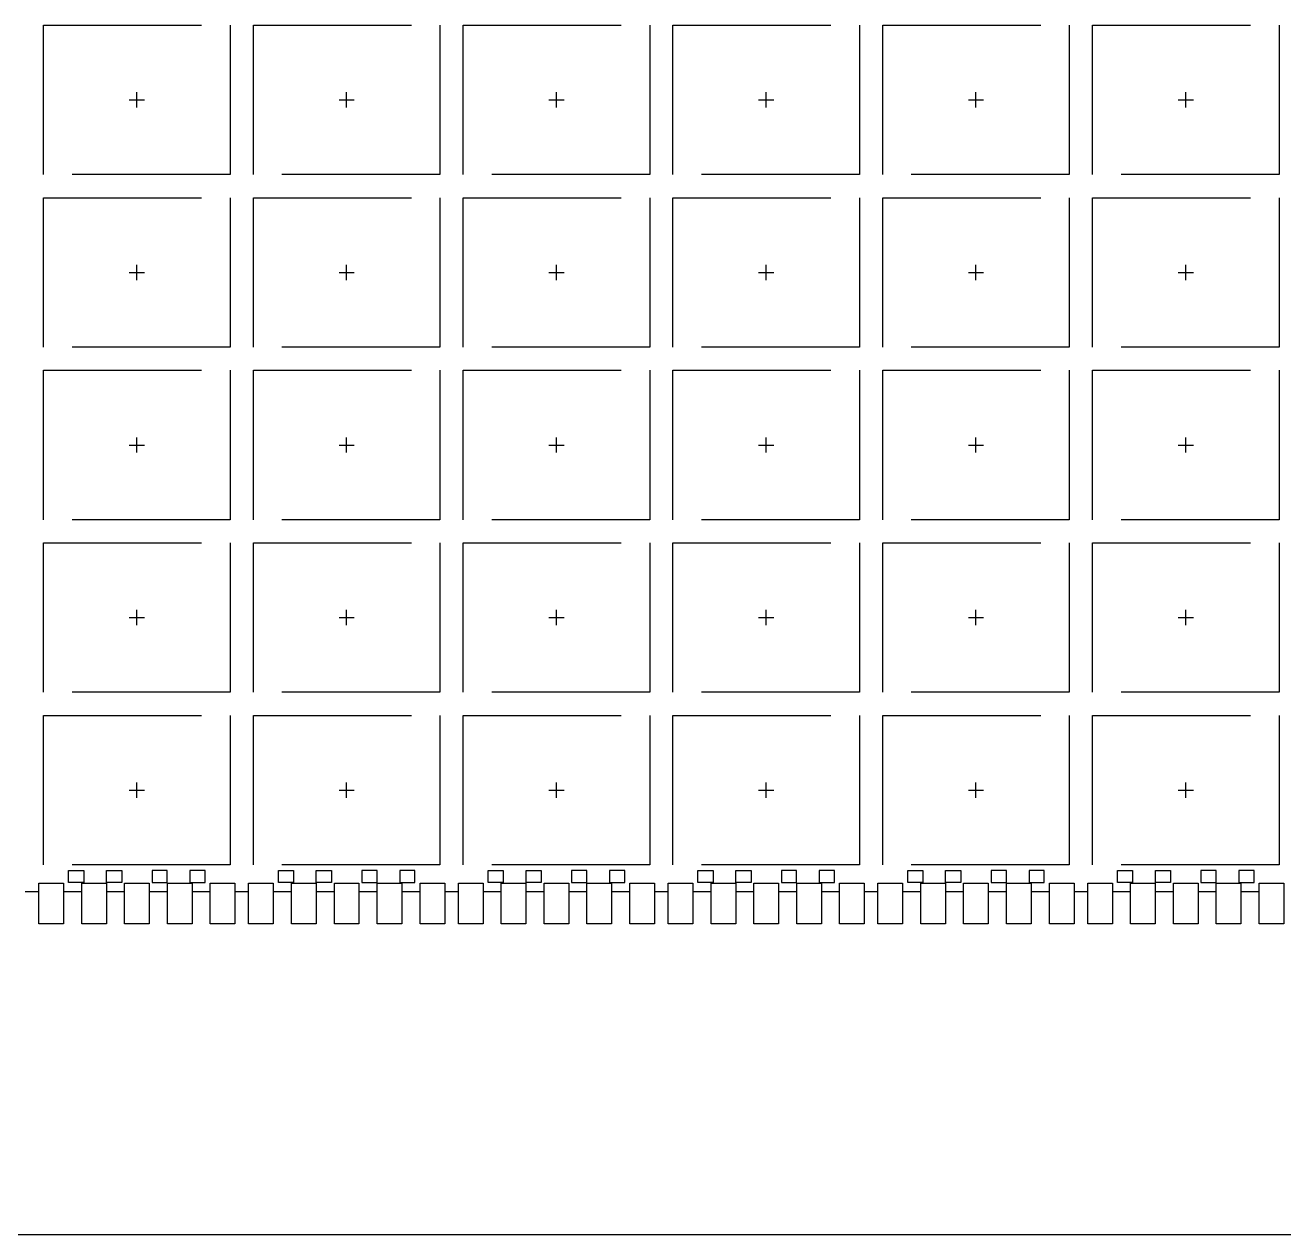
# Model space of a CAD drawing. Header units: millimetres. Extents: x -1.93 to 4.89, y -2.06 to 2.17.
# Drawn here: x -1.001 to -0.005, y -2.058 to -1.101 of the extents above; entities that cross this region are included whole.
import ezdxf

# ---------------------------------------------------------------- set-up
doc = ezdxf.new("R2010")
doc.units = ezdxf.units.MM
doc.header["$LTSCALE"] = 0.5
for name, pattern in [('CENTER', [50.8, 31.75, -6.35, 6.35, -6.35]), ('HIDDEN', [0.375, 0.25, -0.125]), ('PHANTOM', [2.5, 1.25, -0.25, 0.25, -0.25, 0.25, -0.25])]:
    doc.linetypes.add(name, pattern=pattern)
for name, color, linetype in [('BTM', 7, 'HIDDEN'), ('CEN', 2, 'CENTER'), ('PKG', 1, 'PHANTOM')]:
    doc.layers.add(name, color=color, linetype=linetype)

# ---------------------------------------------------------------- blocks, each defined once
blk = doc.blocks.new('*U0')
at = {"layer": 'CEN', "ltscale": 0.005}
for p, q in [((-0.006, 0), (0.006, 0)), ((0, -0.006), (0, 0.006))]:
    blk.add_line(p, q, dxfattribs=at)
at = {"layer": 'PKG', "color": 1, "linetype": 'HIDDEN'}
blk.add_lwpolyline([(-0.0738, -0.0591), (-0.0738, 0.0591), (0.0738, 0.0591), (0.0738, -0.0591)], close=True, dxfattribs=at)
blk = doc.blocks.new('*U1')
at = {"layer": 'CEN', "color": 0, "linetype": 'ByBlock', "lineweight": -2, "transparency": 16777216}
for p in [(0.6636, 0.546), (0.8295, 0.546), (0.9954, 0.546), (1.1613, 0.546), (1.3272, 0.546), (1.4931, 0.546), (0.6636, 0.4095), (0.8295, 0.4095), (0.9954, 0.4095), (1.1613, 0.4095), (1.3272, 0.4095), (1.4931, 0.4095), (0.6636, 0.273), (0.8295, 0.273), (0.9954, 0.273), (1.1613, 0.273), (1.3272, 0.273), (1.4931, 0.273), (0.6636, 0.1365), (0.8295, 0.1365), (0.9954, 0.1365), (1.1613, 0.1365), (1.3272, 0.1365), (1.4931, 0.1365), (0.6636, 0), (0.8295, 0), (0.9954, 0), (1.1613, 0), (1.3272, 0), (1.4931, 0)]:
    blk.add_blockref('*U0', p, dxfattribs=at)

msp = doc.modelspace()

# ---------------------------------------------------------------- linework, layer by layer
msp.add_line((1.90482, -2.058), (-1.8527, -2.058))
at = {"ltscale": 0.03}
for points in [[(-0.99, -1.7799), (-0.9705, -1.7799), (-0.9705, -1.812), (-0.99, -1.812)], [(-0.9561, -1.7799), (-0.9366, -1.7799), (-0.9366, -1.812), (-0.9561, -1.812)], [(-0.9222, -1.7799), (-0.9027, -1.7799), (-0.9027, -1.812), (-0.9222, -1.812)], [(-0.8883, -1.7799), (-0.8688, -1.7799), (-0.8688, -1.812), (-0.8883, -1.812)], [(-0.8544, -1.7799), (-0.8349, -1.7799), (-0.8349, -1.812), (-0.8544, -1.812)], [(-0.8241, -1.7799), (-0.8046, -1.7799), (-0.8046, -1.812), (-0.8241, -1.812)], [(-0.7902, -1.7799), (-0.7707, -1.7799), (-0.7707, -1.812), (-0.7902, -1.812)], [(-0.7563, -1.7799), (-0.7368, -1.7799), (-0.7368, -1.812), (-0.7563, -1.812)], [(-0.7224, -1.7799), (-0.7029, -1.7799), (-0.7029, -1.812), (-0.7224, -1.812)], [(-0.6885, -1.7799), (-0.669, -1.7799), (-0.669, -1.812), (-0.6885, -1.812)], [(-0.6582, -1.7799), (-0.6387, -1.7799), (-0.6387, -1.812), (-0.6582, -1.812)], [(-0.6243, -1.7799), (-0.6048, -1.7799), (-0.6048, -1.812), (-0.6243, -1.812)], [(-0.5904, -1.7799), (-0.5709, -1.7799), (-0.5709, -1.812), (-0.5904, -1.812)], [(-0.5565, -1.7799), (-0.537, -1.7799), (-0.537, -1.812), (-0.5565, -1.812)], [(-0.5226, -1.7799), (-0.5031, -1.7799), (-0.5031, -1.812), (-0.5226, -1.812)], [(-0.4923, -1.7799), (-0.4728, -1.7799), (-0.4728, -1.812), (-0.4923, -1.812)], [(-0.4584, -1.7799), (-0.4389, -1.7799), (-0.4389, -1.812), (-0.4584, -1.812)], [(-0.4245, -1.7799), (-0.405, -1.7799), (-0.405, -1.812), (-0.4245, -1.812)], [(-0.3906, -1.7799), (-0.3711, -1.7799), (-0.3711, -1.812), (-0.3906, -1.812)], [(-0.3567, -1.7799), (-0.3372, -1.7799), (-0.3372, -1.812), (-0.3567, -1.812)], [(-0.3264, -1.7799), (-0.3069, -1.7799), (-0.3069, -1.812), (-0.3264, -1.812)], [(-0.2925, -1.7799), (-0.273, -1.7799), (-0.273, -1.812), (-0.2925, -1.812)], [(-0.2586, -1.7799), (-0.2391, -1.7799), (-0.2391, -1.812), (-0.2586, -1.812)], [(-0.2247, -1.7799), (-0.2052, -1.7799), (-0.2052, -1.812), (-0.2247, -1.812)], [(-0.1908, -1.7799), (-0.1713, -1.7799), (-0.1713, -1.812), (-0.1908, -1.812)], [(-0.1605, -1.7799), (-0.141, -1.7799), (-0.141, -1.812), (-0.1605, -1.812)], [(-0.1266, -1.7799), (-0.1071, -1.7799), (-0.1071, -1.812), (-0.1266, -1.812)], [(-0.0927, -1.7799), (-0.0732, -1.7799), (-0.0732, -1.812), (-0.0927, -1.812)], [(-0.0588, -1.7799), (-0.0393, -1.7799), (-0.0393, -1.812), (-0.0588, -1.812)], [(-0.0249, -1.7799), (-0.0054, -1.7799), (-0.0054, -1.812), (-0.0249, -1.812)]]:
    msp.add_lwpolyline(points, close=True, dxfattribs=at)
at = {"layer": 'BTM', "ltscale": 0.03}
for p, q in [((-1.0008, -1.7865), (-0.99, -1.7865)), ((-0.9705, -1.7865), (-0.9561, -1.7865)), ((-0.9366, -1.7865), (-0.9222, -1.7865)), ((-0.9027, -1.7865), (-0.8883, -1.7865)), ((-0.8688, -1.7865), (-0.8544, -1.7865)), ((-0.8349, -1.7865), (-0.8241, -1.7865)), ((-0.8046, -1.7865), (-0.7902, -1.7865)), ((-0.7707, -1.7865), (-0.7563, -1.7865)), ((-0.7368, -1.7865), (-0.7224, -1.7865)), ((-0.7029, -1.7865), (-0.6885, -1.7865)), ((-0.669, -1.7865), (-0.6582, -1.7865)), ((-0.6387, -1.7865), (-0.6243, -1.7865)), ((-0.6048, -1.7865), (-0.5904, -1.7865)), ((-0.5709, -1.7865), (-0.5565, -1.7865)), ((-0.537, -1.7865), (-0.5226, -1.7865)), ((-0.5031, -1.7865), (-0.4923, -1.7865)), ((-0.4728, -1.7865), (-0.4584, -1.7865)), ((-0.4389, -1.7865), (-0.4245, -1.7865)), ((-0.405, -1.7865), (-0.3906, -1.7865)), ((-0.3711, -1.7865), (-0.3567, -1.7865)), ((-0.3372, -1.7865), (-0.3264, -1.7865)), ((-0.3069, -1.7865), (-0.2925, -1.7865)), ((-0.273, -1.7865), (-0.2586, -1.7865)), ((-0.2391, -1.7865), (-0.2247, -1.7865)), ((-0.2052, -1.7865), (-0.1908, -1.7865)), ((-0.1713, -1.7865), (-0.1605, -1.7865)), ((-0.141, -1.7865), (-0.1266, -1.7865)), ((-0.1071, -1.7865), (-0.0927, -1.7865)), ((-0.0732, -1.7865), (-0.0588, -1.7865)), ((-0.0393, -1.7865), (-0.0249, -1.7865))]:
    msp.add_line(p, q, dxfattribs=at)
for points in [[(-0.96645, -1.7793), (-0.96645, -1.7697), (-0.95445, -1.7697), (-0.95445, -1.7793)], [(-0.93645, -1.7793), (-0.93645, -1.7697), (-0.92445, -1.7697), (-0.92445, -1.7793)], [(-0.88845, -1.7793), (-0.88845, -1.7697), (-0.90045, -1.7697), (-0.90045, -1.7793)], [(-0.85845, -1.7793), (-0.85845, -1.7697), (-0.87045, -1.7697), (-0.87045, -1.7793)], [(-0.80055, -1.7793), (-0.80055, -1.7697), (-0.78855, -1.7697), (-0.78855, -1.7793)], [(-0.77055, -1.7793), (-0.77055, -1.7697), (-0.75855, -1.7697), (-0.75855, -1.7793)], [(-0.72255, -1.7793), (-0.72255, -1.7697), (-0.73455, -1.7697), (-0.73455, -1.7793)], [(-0.69255, -1.7793), (-0.69255, -1.7697), (-0.70455, -1.7697), (-0.70455, -1.7793)], [(-0.63465, -1.7793), (-0.63465, -1.7697), (-0.62265, -1.7697), (-0.62265, -1.7793)], [(-0.60465, -1.7793), (-0.60465, -1.7697), (-0.59265, -1.7697), (-0.59265, -1.7793)], [(-0.55665, -1.7793), (-0.55665, -1.7697), (-0.56865, -1.7697), (-0.56865, -1.7793)], [(-0.52665, -1.7793), (-0.52665, -1.7697), (-0.53865, -1.7697), (-0.53865, -1.7793)], [(-0.46875, -1.7793), (-0.46875, -1.7697), (-0.45675, -1.7697), (-0.45675, -1.7793)], [(-0.43875, -1.7793), (-0.43875, -1.7697), (-0.42675, -1.7697), (-0.42675, -1.7793)], [(-0.39075, -1.7793), (-0.39075, -1.7697), (-0.40275, -1.7697), (-0.40275, -1.7793)], [(-0.36075, -1.7793), (-0.36075, -1.7697), (-0.37275, -1.7697), (-0.37275, -1.7793)], [(-0.30285, -1.7793), (-0.30285, -1.7697), (-0.29085, -1.7697), (-0.29085, -1.7793)], [(-0.27285, -1.7793), (-0.27285, -1.7697), (-0.26085, -1.7697), (-0.26085, -1.7793)], [(-0.22485, -1.7793), (-0.22485, -1.7697), (-0.23685, -1.7697), (-0.23685, -1.7793)], [(-0.19485, -1.7793), (-0.19485, -1.7697), (-0.20685, -1.7697), (-0.20685, -1.7793)], [(-0.13695, -1.7793), (-0.13695, -1.7697), (-0.12495, -1.7697), (-0.12495, -1.7793)], [(-0.10695, -1.7793), (-0.10695, -1.7697), (-0.09495, -1.7697), (-0.09495, -1.7793)], [(-0.05895, -1.7793), (-0.05895, -1.7697), (-0.07095, -1.7697), (-0.07095, -1.7793)], [(-0.02895, -1.7793), (-0.02895, -1.7697), (-0.04095, -1.7697), (-0.04095, -1.7793)]]:
    msp.add_lwpolyline(points, close=True, dxfattribs=at)

# ---------------------------------------------------------------- block references
at = {"layer": 'CEN'}
msp.add_blockref('*U1', (-1.57605, -1.70625), dxfattribs=at)

doc.saveas('drawing.dxf')
